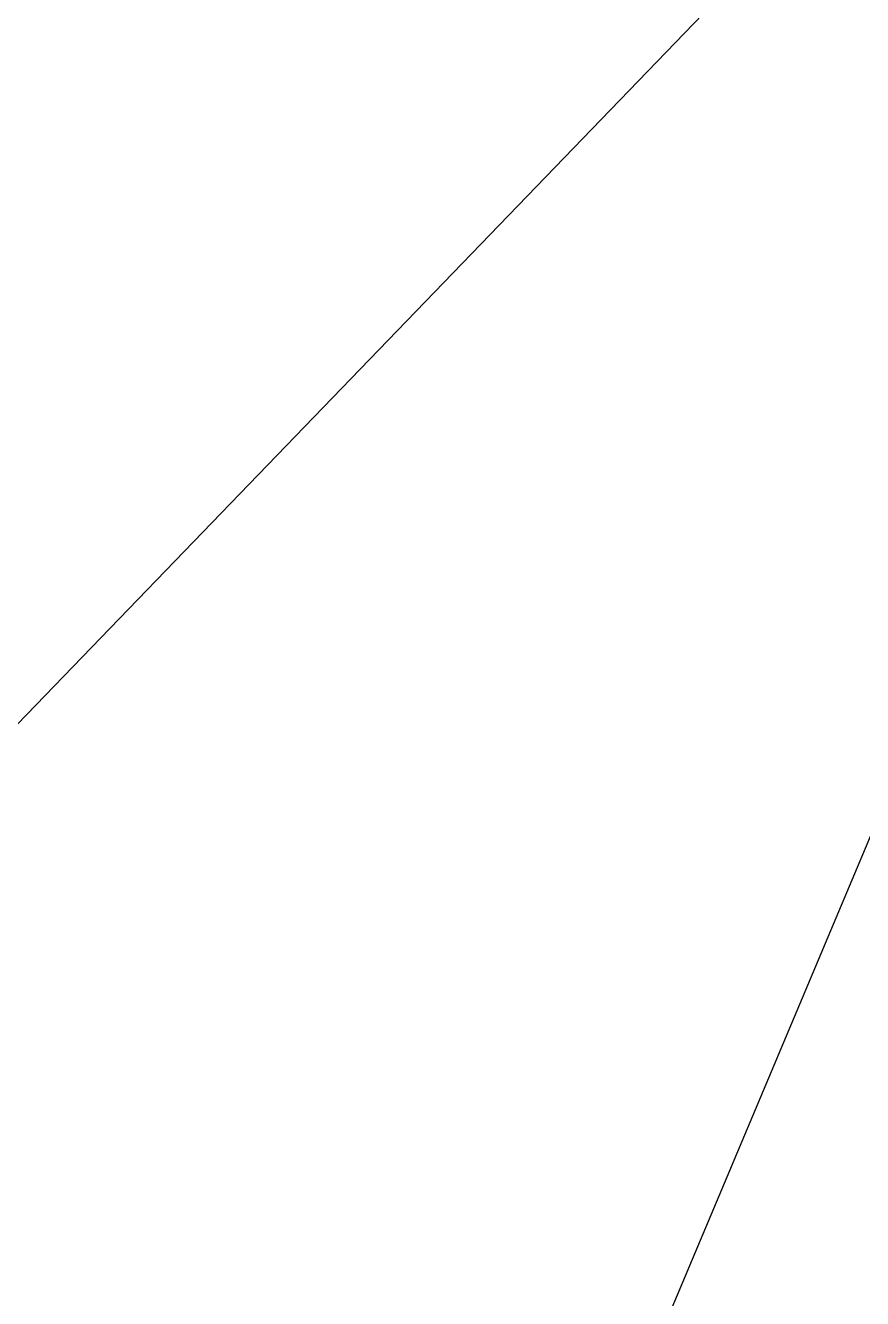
# Model space of a CAD drawing. Extents: x -6800 to 10151, y -13800 to 22163.
# Drawn here: x 127 to 3549, y 10881 to 16085 of the extents above; entities that cross this region are included whole.
import ezdxf
from ezdxf.enums import TextEntityAlignment as Align

# ---------------------------------------------------------------- set-up
doc = ezdxf.new("R2010")
doc.units = 0
doc.header["$LTSCALE"] = 46.255
doc.set_wipeout_variables(frame=1)
doc.layers.get('0').update_dxf_attribs({"color": 190, "linetype": 'CONTINUOUS'})
doc.layers.get('Defpoints').update_dxf_attribs({"linetype": 'CONTINUOUS'})
doc.layers.add('Техника. Кран LR 1200', color=250, linetype='CONTINUOUS')
doc.styles.get("Standard").update_dxf_attribs({"font": 'txt', "width": 0.64})

# ---------------------------------------------------------------- blocks, each defined once
blk = doc.blocks.new('LR 1200-20250102.103319')
at = {"color": 0, "linetype": 'ByBlock', "lineweight": -2, "transparency": 16777216}
blk.add_lwpolyline([(-6260.192843030862, 533.8886318140358, 1.110223024625157e-16), (-6361.567285815399, 447.2923214109032, -0.5831827633978002)], format="xyb", dxfattribs=at)
blk = doc.blocks.new('LR 1200-20250102.092957')
at = {"color": 0, "linetype": 'ByBlock', "lineweight": -2, "transparency": 16777216}
blk.add_wipeout([(-3069.8500000000026, 67.48007993240026), (-3120.3669620130026, 51.814015981100965), (-3120.3669620130026, 51.814015981100965), (-3133.4146197847317, 44.399122656988766), (-3142.1573894914286, 32.20133621059631), (-3144.9878717684287, 17.463277097683203), (-3141.3856691254186, 2.894606861356806), (-3141.3856691254186, 2.8946068613540774), (-3141.3856691254186, 2.8946068613540774), (-3128.7830833738035, -26.426872111966077), (-3119.3247410317827, -56.908244406384256), (-3113.1149373865737, -88.21339790381626), (-3110.2221467258796, -119.99713681230787), (-3202.500000000001, -119.99999999999909), (-3202.500000000001, -170.0000000000009), (-3202.500000000001, -170.0000000000009), (-3203.2612046748854, -173.8268343236523), (-3205.4289321881324, -177.07106781186758), (-3208.6731656763495, -179.23879532511546), (-3212.500000000001, -180), (-3262.5314552819045, -180), (-3280.237020089703, -230), (-3126.375479509793, -230.03184467332903), (-3141.3856691254186, -266.1254142135549), (-3141.3856691254186, -266.1254142135549), (-3144.121077154821, -273.82104072837774), (-3144.9984846118014, -281.9410949583307), (-3143.9701138851833, -290.04341426773954), (-3141.091963013657, -297.686801743439), (-3141.091963013657, -297.6868017434381), (-9851.069119380023, -916.1273864856157), (-9838.247688013136, -1055.237777534082), (-9241.595470359709, -1000.2459440636667), (-9225.086058277302, -1179.6304194698996), (-9243.217499311402, -1181.5180393697992), (-9243.217499311402, -1181.5180393697992), (-9246.48426048391, -1181.6043128649708), (-9249.7343048185, -1181.2631626086559), (-9252.911948006771, -1180.5004336645297), (-9255.962746218102, -1179.3291941723983), (-9255.962746218102, -1179.3291941723974), (-9284.1419112995, -1166.7751668864985), (-9287.487223903103, -1174.041020780598), (-9259.308058821705, -1186.5950480664978), (-9259.308058821705, -1186.5950480664978), (-9255.278828305687, -1188.13279677856), (-9251.084581507228, -1189.1366211886598), (-9246.795744817624, -1189.5896658912698), (-9242.484332904904, -1189.484323727098), (-9242.484332904904, -1189.484323727097), (-9113.126099456902, -1177.5617225511996), (-9113.126099456902, -1177.5617225511996), (-9108.86780124789, -1176.8771607323351), (-9104.733751853673, -1175.6477852295375), (-9100.79334789496, -1173.8942330738028), (-9097.112735344599, -1171.6459404382986), (-9097.112735344599, -1171.6459404382986), (-9073.567153609605, -1154.333382800698), (-9078.182347679802, -1147.801227440399), (-9099.688111351199, -1163.6704901568983), (-9099.688111351199, -1163.6704901568983), (-9102.861348374012, -1165.92572091077), (-9106.332290749076, -1167.6886894258432), (-9110.025143517412, -1168.9208977635644), (-9113.8592658634, -1169.5954381938973), (-9113.8592658634, -1169.5954381938973), (-9136.541782722008, -1171.6829935246415), (-9153.070675278781, -992.0868513040032), (-8612.324949711365, -942.2477691546192), (-8612.324949711365, -942.2477691546192), (-8613.023688201072, -951.8587340879822), (-8611.075009481941, -961.2959759348851), (-8606.626629576887, -969.8441218536018), (-8600.015749781101, -976.8551952915996), (-8600.015749781101, -976.8551952915977), (-8479.230781233731, -1073.8654595576008), (-8479.230781233731, -1073.8654595576008), (-8448.175711834532, -1088.683781480513), (-8413.771801503293, -1088.0747216146592), (-8383.260691099069, -1072.1664802944706), (-8363.064630349609, -1044.3075655596085), (-8357.271762342818, -1016.3292869335683), (-8356.04896279901, -918.6274992925901), (-1487.8424083245377, -285.6033356189437), (-1471.3227499388972, -465.0991431381326), (-1489.454190972997, -466.9867630380304), (-1489.454190972997, -466.9867630380304), (-1492.7209521455047, -467.0730365332038), (-1495.970996480094, -466.7318862768898), (-1499.1486396683667, -465.9691573327609), (-1502.1994378796958, -464.79791784063127), (-1530.3786029610937, -452.2438905547315), (-1533.7239155646976, -459.50974444883104), (-1505.5447504833, -472.06377173473084), (-1505.5447504833, -472.06377173473084), (-1501.5155199672786, -473.6015204467931), (-1497.3212731688222, -474.6053448568937), (-1493.032436479216, -475.05838955950276), (-1488.7210245664978, -474.95304739533094), (-1488.7210245664978, -474.95304739533094), (-1359.3627911184967, -463.03044621943263), (-1359.3627911184967, -463.03044621943263), (-1355.1044929094846, -462.34588440056814), (-1350.9704435152657, -461.1165088977705), (-1347.0300395565528, -459.36295674203575), (-1343.3494270061942, -457.11466410653065), (-1319.8038452711994, -439.802106468931), (-1324.4190393413955, -433.2699511086321), (-1345.9248030127942, -449.1392138251322), (-1345.9248030127942, -449.1392138251322), (-1349.098040035607, -451.394444579003), (-1352.5689824106717, -453.1574130940762), (-1356.2618351790074, -454.38962143179924), (-1360.0959575249954, -455.0641618621303), (-1382.7784743836023, -457.15171719287537), (-1399.3176132436101, -277.44424285927744), (-245.3517874424033, -171.0863099706885), (-242.55595490270298, -161.76538232410076), (-239.52300036808901, -161.4067409849522), (-233.9694286822023, -170.41692490510104), (-226.133030013405, -169.49028506250033), (-226.133030013405, -169.49028506250033), (-223.36668081165226, -169.3640262428289), (-220.609007877596, -169.6167497762599), (-217.91168740943613, -170.24371986136975), (-215.32526465690262, -171.2331876681992), (-153.28257162150112, -157.0868366750001), (16.205344798897386, -137.04519984279978), (16.205344798897386, -137.04519984279978), (61.09374117416883, -123.73986742091711), (98.95013373438996, -96.19184494512592), (125.4171809288382, -57.57196129942986), (137.44847614911941, -12.325437285725457), (133.65919482461686, 34.33976760018504), (114.48549031929178, 77.05240104209315), (82.13429186417216, 110.89615908575252), (40.32928287732193, 131.9755619143334), (16.205344798897386, 137.04519984279887), (-153.28257162150112, 157.08683667499918), (-215.32526465690262, 171.23318766820103), (-215.32526465690262, 171.23318766820103), (-217.91168740943613, 170.24371986136885), (-220.609007877596, 169.6167497762599), (-223.36668081165226, 169.3640262428289), (-226.133030013405, 169.49028506250033), (-233.9694286822023, 170.41692490510013), (-239.52300036808901, 161.406740984954), (-242.55595490270298, 161.76538232410257), (-245.3517874424033, 171.08630997068758), (-5048.480933708802, 613.7778316535005), (-5127.411769792903, 742.0987454939022), (-5127.411769792903, 742.0987454939022), (-5148.172699400955, 760.886608645671), (-5175.778670476855, 765.5674590979525), (-5201.5724504912, 754.6733821489133), (-5217.465110031491, 731.6207603297717), (-5218.932865296702, 705.6275573389003), (-5202.629491917899, 627.9852905246771), (-9838.247688013136, 1055.2377775340838), (-9851.069119380023, 916.1273864856194), (-3069.808209427203, 291.11676950290075)], dxfattribs=at)
blk = doc.blocks.new('*U195')
at = {"color": 0, "linetype": 'ByBlock', "lineweight": -2, "transparency": 16777216}
blk.add_line((7048.007095838057, 21014.07088325949), (-725, 2535), dxfattribs=at)
at = {"layer": 'Defpoints', "color": 0, "linetype": 'ByBlock', "lineweight": -2, "transparency": 16777216, "width": 0.7}
blk.add_attdef('МАРКА', text='', height=250, dxfattribs=at).set_placement((-2441.085029993543, 2084.399398126404), align=Align.MIDDLE_CENTER)
at = {"color": 0, "linetype": 'ByBlock', "lineweight": -2, "transparency": 16777216, "xscale": -1, "rotation": 70}
for name, p in [('LR 1200-20250102.103319', (6885.954484019604, 14023.98392689114)), ('LR 1200-20250102.092957', (1500, 2150))]:
    blk.add_blockref(name, p, dxfattribs=at)
at = {"color": 0, "linetype": 'ByBlock', "lineweight": -2, "transparency": 16777216}
blk.add_lwpolyline([(-5933.722112540558, 6987.397807046385), (7217.677702646652, 20607.56651589416)], dxfattribs=at)

msp = doc.modelspace()

# ---------------------------------------------------------------- block references
at = {"layer": 'Техника. Кран LR 1200'}
msp.add_blockref('*U195', (0, 0), dxfattribs=at)

doc.saveas('drawing.dxf')
